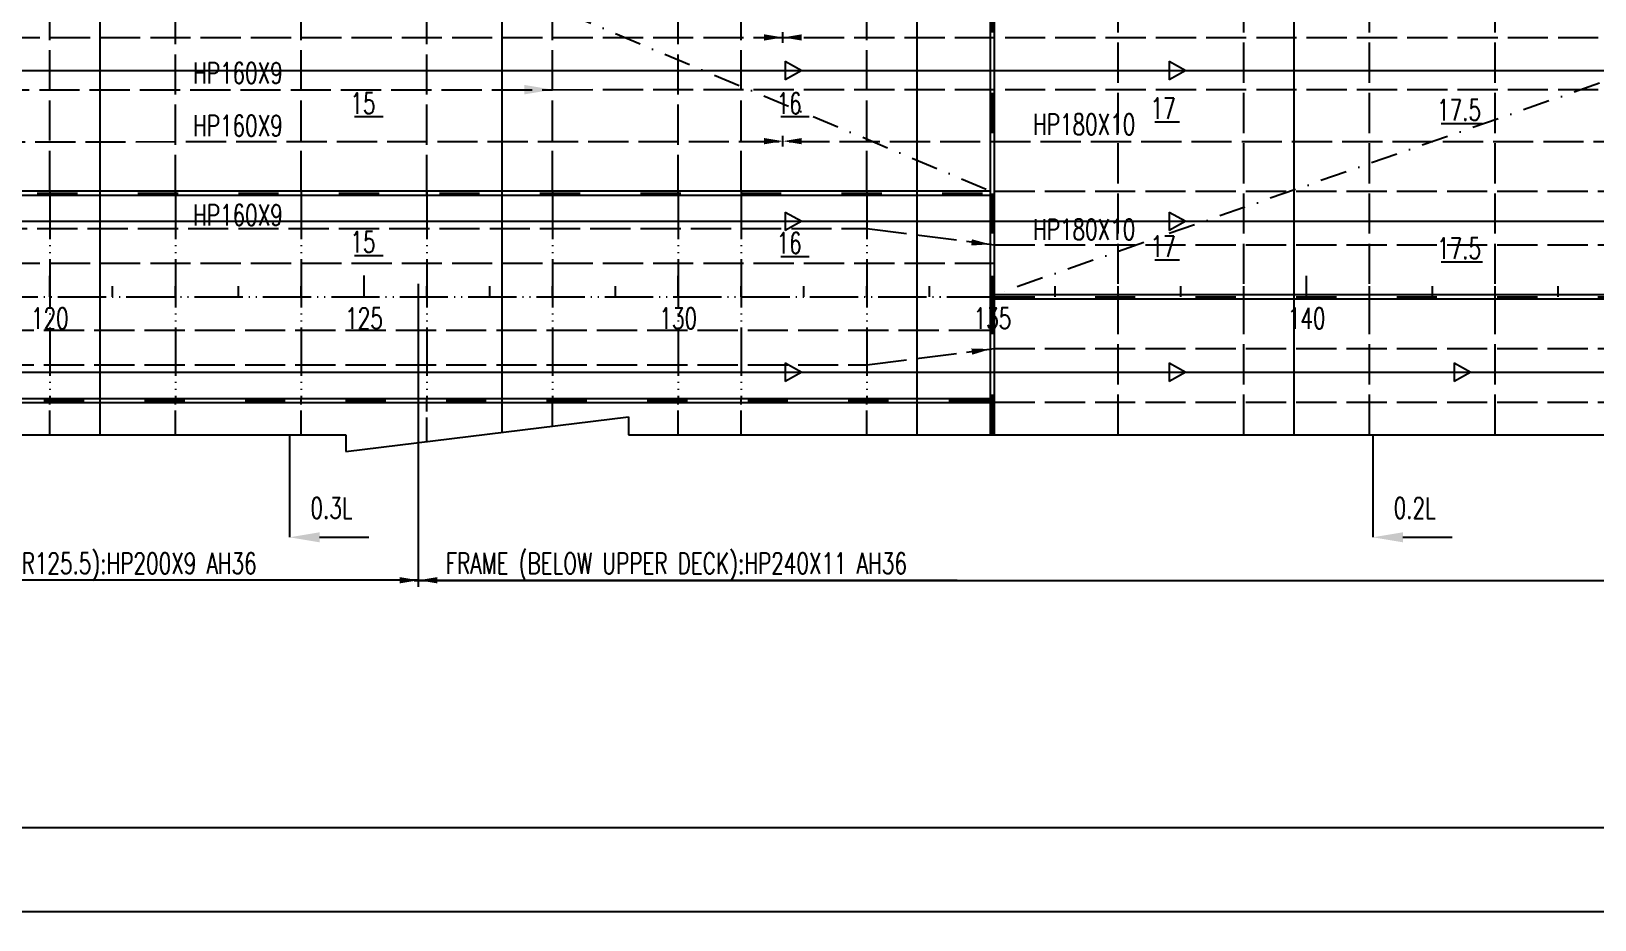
# Model space of a CAD drawing. Extents: x -12185 to 163857, y -7437 to 55100.
# Drawn here: x 88129 to 106788, y -7437 to 3169 of the extents above; entities that cross this region are included whole.
import ezdxf
from ezdxf.enums import TextEntityAlignment as Align

# ---------------------------------------------------------------- set-up
doc = ezdxf.new("R2010")
doc.units = 0
doc.header["$LTSCALE"] = 40
doc.header["$MEASUREMENT"] = 0
for name, pattern in [('ACAD_ISO02W100', [15, 12, -3]), ('ACAD_ISO03W100', [30, 12, -18]), ('ACAD_ISO05W100', [34, 24, -3, 0.5, -3, 0.5, -3]), ('DASHDOTX2', [2, 1, -0.5, 0, -0.5])]:
    doc.linetypes.add(name, pattern=pattern)
doc.layers.get('0').update_dxf_attribs({"linetype": 'CONTINUOUS'})
doc.layers.get('DEFPOINTS').update_dxf_attribs({"linetype": 'CONTINUOUS'})
for name, color, linetype in [('11TEXTE', 4, 'CONTINUOUS'), ('BANFENG', 6, 'CONTINUOUS'), ('BT_ENG', 7, 'CONTINUOUS'), ('C-CAS', 4, 'ACAD_ISO02W100'), ('Y-CAS', 7, 'ACAD_ISO02W100'), ('Y-H', 2, 'ACAD_ISO03W100'), ('Y-PH', 2, 'ACAD_ISO05W100')]:
    doc.layers.add(name, color=color, linetype=linetype)
doc.styles.add('ROMANS', font='romans.shx', dxfattribs={"width": 0.7, "height": 250})

msp = doc.modelspace()

# ---------------------------------------------------------------- linework, layer by layer
for p, q in [((99575, -1647.164), (99575, 20140.55)), ((99625, -1647.164), (99625, 20134.115)), ((97100, 3032.5), (97100, 3157.5)), ((97100, 1794.252), (97100, 1919.252)), ((24600, 1263), (99575, 1263)), ((24600, 1213), (99575, 1213)), ((88350, 0), (88350, 250)), ((92100, 2.355), (92100, 252.355)), ((92100, 0), (92100, 250)), ((95850, 0), (95850, 250)), ((99600, 0), (99600, 250)), ((99600, 0), (99600, 250)), ((103350, 0), (103350, 250)), ((89100, 0), (89100, 125)), ((89850, 0), (89850, 125)), ((90600, 0), (90600, 125)), ((91350, 0), (91350, 125)), ((92750, -3462.027), (92750, 152.505)), ((92850, 0), (92850, 125)), ((93600, 0), (93600, 125)), ((94350, 0), (94350, 125)), ((95100, 0), (95100, 125)), ((96600, 0), (96600, 125)), ((97350, 0), (97350, 125)), ((98100, 0), (98100, 125)), ((98850, 0), (98850, 125)), ((99625, 25), (118325, 25)), ((100350, 0), (100350, 125)), ((101100, 0), (101100, 125)), ((101850, 0), (101850, 125)), ((102600, 0), (102600, 125)), ((104100, 0), (104100, 125)), ((104850, 0), (104850, 125)), ((105600, 0), (105600, 125)), ((106350, 0), (106350, 125)), ((99625, -25), (118325, -25)), ((23479.635, -1213), (99575, -1213)), ((23479.635, -1263), (99575, -1263)), ((91883.711, -1847.164), (95255.699, -1435.145)), ((95255.699, -1435.145), (95255.699, -1647.164)), ((43531.458, -1647.164), (91883.711, -1647.164)), ((91209.7, -1647.164), (91209.7, -2871.643)), ((91883.711, -1647.164), (91883.711, -1847.164)), ((95255.699, -1647.164), (118719.577, -1647.164)), ((104139.8, -1647.164), (104139.8, -2871.643))]:
    msp.add_line(p, q)
at = {"color": 8, "linetype": 'DASHDOTX2', "ltscale": 8}
for p, q in [((75625, 11321.373), (99575, 1263)), ((118325, 6559.284), (99625, 25))]:
    msp.add_line(p, q, dxfattribs=at)
at = {"color": 0, "linetype": 'ByBlock'}
for p, q in [((91569.7, -2871.643), (92156.726, -2871.643)), ((104499.8, -2871.643), (105086.826, -2871.643)), ((92750, -3384.116), (85769.614, -3384.116)), ((92700, -3384.116), (99180.386, -3384.116)), ((92700, -3386.471), (118350, -3386.471))]:
    msp.add_line(p, q, dxfattribs=at)
at = {"color": 2}
msp.add_line((-5892.038, -6336.58), (162757.046, -6336.58), dxfattribs=at)
at = {"color": 0, "linetype": 'ByBlock'}
for points in [[(96875, 3132.5), (96875, 3057.5), (97100, 3095)], [(97325, 3132.5), (97325, 3057.5), (97100, 3095)], [(94013.186, 2527.725), (94013.186, 2415.225), (94350.686, 2471.475)], [(96875, 1894.252), (96875, 1819.252), (97100, 1856.752)], [(97325, 1894.252), (97325, 1819.252), (97100, 1856.752)], [(99355.074, 685.945), (99347.331, 611.346), (99575, 625.414)], [(99359.216, -692.204), (99349.14, -617.884), (99577.138, -624.815)], [(91569.7, -2811.643), (91569.7, -2931.643), (91209.7, -2871.643)], [(104499.8, -2811.643), (104499.8, -2931.643), (104139.8, -2871.643)], [(92525, -3346.616), (92525, -3421.616), (92750, -3384.116)], [(92975, -3346.616), (92975, -3421.616), (92750, -3384.116)]]:
    msp.add_solid(points, dxfattribs=at)
at = {"layer": 'BANFENG', "color": 232}
for p, q in [((98700, -1647.164), (98700, 12832.344)), ((88950, -1647.164), (88950, 8649.985)), ((93750, -1619.124), (93750, 8650.323)), ((103200, -1647.164), (103200, 5400)), ((97126.117, 2810), (97323.542, 2700)), ((97126.117, 2810), (97126.117, 2590)), ((101710.968, 2810), (101710.968, 2590)), ((101710.968, 2810), (101908.393, 2700)), ((12425, 2700), (122425, 2700)), ((97323.542, 2700), (97126.117, 2590)), ((101908.393, 2700), (101710.968, 2590)), ((91987.094, 2149.414), (92326.99, 2149.414)), ((97074.198, 2149.414), (97414.094, 2149.414)), ((101536.293, 2088.563), (101832.653, 2088.563)), ((104956.644, 2068.014), (105449.048, 2068.014)), ((97126.117, 1010), (97323.542, 900)), ((97126.117, 1010), (97126.117, 790)), ((101710.968, 1010), (101710.968, 790)), ((101710.968, 1010), (101908.393, 900)), ((24750, 900), (122425, 900)), ((97323.542, 900), (97126.117, 790)), ((101908.393, 900), (101710.968, 790)), ((91987.094, 491.355), (92326.99, 491.355)), ((97074.198, 481.809), (97414.094, 481.809)), ((101536.293, 440.871), (101832.653, 440.871)), ((104956.644, 416.358), (105449.048, 416.358)), ((23479.635, -900), (118719.577, -900)), ((97126.117, -790), (97126.117, -1010)), ((97126.117, -790), (97323.542, -900)), ((97323.542, -900), (97126.117, -1010)), ((101710.968, -790), (101908.393, -900)), ((101710.968, -790), (101710.968, -1010)), ((101908.393, -900), (101710.968, -1010)), ((105112.373, -790), (105112.373, -1010)), ((105112.373, -790), (105309.798, -900)), ((105309.798, -900), (105112.373, -1010))]:
    msp.add_line(p, q, dxfattribs=at)
at = {"layer": 'BANFENG', "color": 232, "flags": 128}
for points in [[(47960.137, 8650, 0.000005882), (62842.444, 8649.825, 0.000003202), (90178.275, 8650), (91167.825, 8650.013, 0.000002188), (91305.943, 8650.015, 0.000000381), (92100, 8650.034, 0.000034969), (92451.628, 8650.067, 0.000010707), (93600, 8650.28, 0.000126359), (94051.008, 8650.487, 0.000054327), (95100, 8651.348, 0.000362838), (95631.589, 8652.228, 0.000199172), (96600, 8654.919, 0.000716261), (97187.457, 8657.628, 0.000461092), (98100, 8663.983, 0.001039098), (98716.597, 8670.128, 0.000725238), (99600, 8682.049, 0.001337645), (100206.156, 8692.731, 0.006845974), (106950, 8922.019, 0.001859608)], [(45600, 8650.04, 0.00000105), (46350, 8650.03, -0.000004657)]]:
    msp.add_lwpolyline(points, format="xyb", dxfattribs=at)
at = {"layer": 'BT_ENG'}
msp.add_line((-8392.038, -7336.58), (163757.046, -7336.58), dxfattribs=at)
at = {"layer": 'C-CAS'}
for p, q in [((98100, 814.634), (99625, 619)), ((99625, 619), (120150, 619)), ((22350, 400), (99625, 400)), ((23479.635, -400), (99625, -400)), ((98100, -814.634), (99625, -619)), ((99625, -619), (118719.577, -619))]:
    msp.add_line(p, q, dxfattribs=at)
at = {"layer": 'C-CAS', "flags": 128}
msp.add_lwpolyline([(25350, 3095.353), (26100, 3095.191), (27351.878, 3095), (114954.551, 3095), (116100, 3095.521), (117600, 3102.142), (118950, 3124.167), (120150, 3167.984)], dxfattribs=at)
for points in [[(24625, 2476, 0.000066337), (70880.889, 2469.863, 0.00003433), (94350, 2471.474)], [(24575, 1856.64, 0.000075345), (71017.901, 1849.641, 0.000077759), (118334.324, 1857), (118950, 1857.191, 0.000522688), (119360.369, 1857.765, 0.000271639), (120150, 1860.123, 0.001748746)], [(24600, 818.458, 0.000058835), (71802.673, 812.904, 0.000032903), (98100, 814.634)], [(23479.635, -818.725, -0.000060231), (71802.673, -812.904, -0.000032903), (98100, -814.634)]]:
    msp.add_lwpolyline(points, format="xyb", dxfattribs=at)
at = {"layer": 'DEFPOINTS', "color": 0, "linetype": 'ByBlock'}
msp.add_point((92750, -3184.898), dxfattribs=at)
at = {"layer": 'Y-CAS', "color": 2}
for p, q in [((95850, 1213), (95850, 12723.28)), ((102600, -1647.164), (102600, 12468.644)), ((101100, -1647.164), (101100, 12242.511)), ((105600, -1647.164), (105600, 11790.115)), ((104100, -1647.164), (104100, 11735.717)), ((88350, 1263), (88350, 11321.373)), ((89850, 1213), (89850, 11342.951)), ((91350, 1263), (91350, 11307.987)), ((92850, 1213), (92850, 11264.382)), ((94350, 1263), (94350, 11167.097)), ((96600, 1263), (96600, 11062.317)), ((98100, 1263), (98100, 11137.068))]:
    msp.add_line(p, q, dxfattribs=at)
at = {"layer": 'Y-CAS', "color": 2, "ltscale": 0.6}
for p, q in [((88350, -1647.164), (88350, -1213)), ((89850, -1647.164), (89850, -1213)), ((91350, -1647.164), (91350, -1213)), ((92850, -1729.094), (92850, -1213)), ((94350, -1545.811), (94350, -1213)), ((95850, -1647.164), (95850, -1213)), ((96600, -1647.164), (96600, -1213)), ((98100, -1647.164), (98100, -1213))]:
    msp.add_line(p, q, dxfattribs=at)
at = {"layer": 'Y-CAS', "color": 2, "flags": 128}
msp.add_lwpolyline([(94350, 2471.474, 0.000032666), (116681.694, 2476), (117600, 2476.246, 0.000957816), (118064.765, 2477.294, 0.000502865), (118950, 2481.875, 0.001987056), (119394.687, 2486.391, 0.001169769), (120150, 2498.831, 0.003165816)], format="xyb", dxfattribs=at)
for points in [[(99625, 1258.463), (119949.774, 1260), (120150, 1259.808), (121350, 1261.622), (122550, 1270.461), (123750, 1295.253), (124950, 1348.347), (126150, 1485.359), (126750, 1611.9)], [(99625, -1258.463), (118719.577, -1259.907)]]:
    msp.add_lwpolyline(points, dxfattribs=at)
at = {"layer": 'Y-H'}
for p, q in [((99600, -1647.164), (99600, 20137.337)), ((24600, 1238), (99575, 1238)), ((99625, 0), (118325, 0)), ((23479.635, -1238), (99575, -1238))]:
    msp.add_line(p, q, dxfattribs=at)
at = {"layer": 'Y-PH', "color": 2, "ltscale": 0.6}
for p, q in [((88350, 1263), (88350, -1213)), ((89850, 1263), (89850, -1213)), ((91350, 1263), (91350, -1213)), ((92850, 1263), (92850, -1213)), ((94350, 1263), (94350, -1213)), ((95850, 1263), (95850, -1213)), ((96600, 1263), (96600, -1213)), ((98100, 1263), (98100, -1213)), ((22350, 0), (99575, 0))]:
    msp.add_line(p, q, dxfattribs=at)

# ---------------------------------------------------------------- texts
at = {"style": 'ROMANS', "width": 0.7}
for s, p in [('HP160X9', (90057.67, 2545.383)), ('HP160X9', (90057.869, 1917.354)), ('HP180X10', (100082.919, 1933.401)), ('HP160X9', (90058.035, 850.933)), ('HP180X10', (100082.919, 677.505)), ('FRAME (FR35.5~FR125.5):HP200X9 AH36', (85905.893, -3306.643)), ('FRAME (BELOW UPPER DECK):HP240X11 AH36', (93074.566, -3306.643))]:
    msp.add_text(s, height=250, dxfattribs=at).set_placement(p)
at = {"layer": '11TEXTE', "style": 'ROMANS', "width": 0.7}
for s, p in [('120', (88350, -257.147)), ('125', (92100, -257.147)), ('130', (95850, -257.147)), ('135', (99600, -257.147)), ('135', (99600, -257.147)), ('140', (103350, -257.147)), ('0.3L', (91711.916, -2521.143)), ('0.2L', (104639.334, -2521.143))]:
    msp.add_text(s, height=250, dxfattribs=at).set_placement(p, align=Align.MIDDLE)
at = {"layer": 'BANFENG', "color": 232, "style": 'ROMANS', "width": 0.7}
for s, p in [('15', (91936.952, 2184.894)), ('16', (97024.056, 2184.894)), ('17', (101486.151, 2124.043)), ('17.5', (104906.501, 2103.494)), ('15', (91936.952, 526.835)), ('16', (97024.056, 517.288)), ('17', (101486.151, 476.351)), ('17.5', (104906.501, 451.838))]:
    msp.add_text(s, height=250, dxfattribs=at).set_placement(p)

doc.saveas('drawing.dxf')
